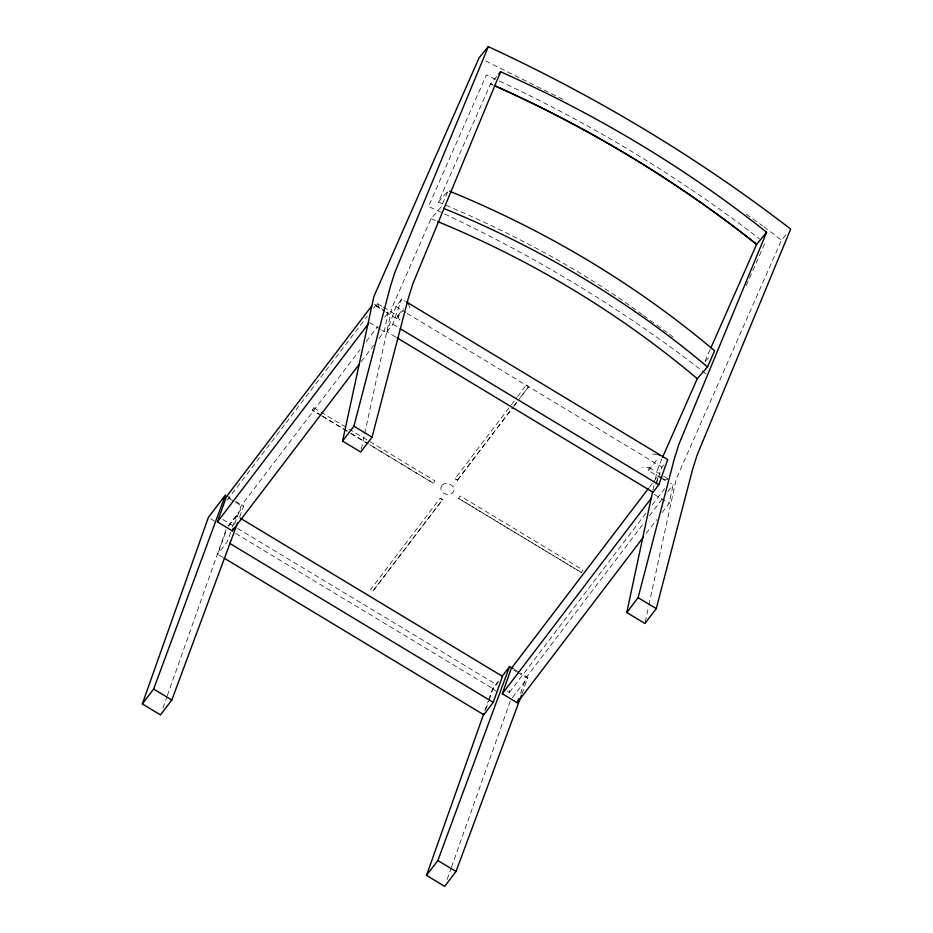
<?xml version="1.0" encoding="UTF-8"?>
<svg xmlns="http://www.w3.org/2000/svg" width="933" height="933" viewBox="0 0 933 933"><rect width="100%" height="100%" fill="white"/><g stroke="black" fill="none" stroke-linecap="round" stroke-linejoin="round"><path stroke-width="0.7" stroke-dasharray="4.67 3.5" d="M378.915 338.399L384.209 331.437L388.21 312.73L385.737 311.237M361.339 449.193L364.383 434.965M364.686 433.542L392.07 307.435L431.046 218.649L440.982 207.208L447.747 191.906M652.913 490.175L654.126 484.484M655.351 478.792L658.103 467.934L661.975 458.581M656.797 482.314L658.22 475.632L665.684 480.133M662.08 512.614L669.148 503.342L673.148 484.635L670.652 483.131M645.239 622.078L648.587 606.427M648.89 605.004L676.262 478.897L781.481 240.189L786.076 234.638M162.925 708.03L166.809 697.056M167.287 695.691L226.054 529.746M222.742 557.269L217.774 554.272L226.509 529.617M230.614 532.288L227.22 541.875L217.774 554.272M232.55 526.807L236.434 515.844L238.918 517.349M234.649 524.229L241.215 505.698L360.045 349.7M239.664 517.01L243.548 506.048L233.856 500.205M320.905 415.395L312.217 409.995L320.952 415.267M313.92 407.838L434.965 480.868L433.215 483.154L368.325 444.003M382.122 306.397L377.259 303.458L376.022 306.129L384.536 311.26M395.709 337.023L386.997 331.763L395.907 306.63L401.668 299.061L405.4 301.312M386.997 331.763L392.758 324.206L401.668 299.061M385.749 311.995L396.688 318.596L397.621 315.995L403.371 308.438M372.967 591.067L442.545 499.656L440.131 498.199L370.553 589.609L372.967 591.067L442.545 499.656M433.215 483.154L369.62 444.621M440.131 498.199L442.499 499.785M455.094 478.629L457.508 480.087L455.094 478.629L510.573 405.738M458.476 498.385L581.224 572.442L458.476 498.385L460.261 495.971L583.02 570.028L581.224 572.442M526.364 385.084L528.778 386.542L519.098 399.242M528.778 386.542L519.145 399.114M484.81 710.818L488.204 701.208M488.694 699.843L492.577 688.869L499.377 679.947M485.743 709.29L488.659 701.068M489.149 699.703L493.021 688.741L498.175 681.988M506.911 690.886L509.395 692.391L510.153 687.085M447.117 879.492L451.012 868.518M451.49 867.154L510.258 701.208M520.509 693.487L526.142 677.603L644.097 522.76M521.92 693.954L527.751 677.51L520.474 673.125M661.789 478.536L648.563 470.559L649.158 467.503L642.627 467.083M655.852 484.332L661.94 467.13L663.585 464.961M642.301 314.631C579.591 268.412 510.106 232.084 438.37 202.064L490.606 83.83L496.951 76.156M704.986 361.234L710.27 349.28M746.202 285.58L764.92 243.081M227.046 500.298L285.241 423.909M286.128 422.754L367.252 316.264M373.422 308.158L376.944 303.528M312.17 410.123L313.966 407.709M366.202 341.618L377.655 326.597M384.688 317.348L388.21 312.73M228.247 526.142L243.548 506.048M228.713 525.99L236.434 515.844M361.246 361.584L373.62 345.35M396.688 318.596L403.278 309.966M511.401 404.712L516.73 397.656M517.558 396.63L526.41 384.956M457.555 479.959L512.987 407.196M513.861 406.042L518.258 400.269M457.508 480.087L512.94 407.324M513.815 406.17L518.212 400.397M648.563 470.559L658.43 457.602M649.415 487.178L652.937 482.559M653.823 481.405L658.22 475.632M509.395 692.391L646.079 512.975M652.249 504.881L664.599 488.67M649.38 515.832L662.582 498.502M667.865 491.563L673.148 484.635M512.439 697.604L527.751 677.51M646.184 533.489L656.785 519.576M438.37 202.064L448.318 190.635M705.325 361.503L709.978 356.149M397.621 315.995L400.105 320.777M652.494 454.138L657.695 454.243M663.071 479.422L668.273 479.527M431.046 218.649L436.212 220.923M493.265 85.031L490.606 83.83L493.149 85.031M485.58 60.937L562.949 99.388M395.907 306.63L405.855 312.625M407.091 313.371L661.94 467.13M383.335 307.132L397.924 315.937M649.158 467.503L662.383 475.48M663.585 476.203L669.591 479.83M374.611 304.52L384.501 310.491M662.99 479.259L665.392 480.705M392.758 324.206L398.974 327.961M369.375 322.491L380.501 329.197M381.737 329.944L384.209 331.437M654.22 494.338L669.148 503.342M322.2 416.013L349.653 432.574M350.901 433.332L368.372 443.875M322.153 416.141L349.607 432.714M350.855 433.46L367.077 443.245M226.591 495.82L232.644 499.47M514.421 669.474L519.273 672.401M228.842 498.234L241.215 505.698M513.71 670.092L516.194 671.597M517.43 672.343L526.142 677.603M222.66 519.401L232.632 525.419M237.612 528.428L496.927 684.869M235.687 533.489L493.021 688.741M210.8 518.865L214.427 521.057M492.577 688.869L496.204 691.061M746.237 214.205L762.716 225.926M643.467 315.471L668.11 333.174M763.894 226.754L781.481 240.189M669.288 334.014L673.533 337.466M377.259 303.458L379.439 308.298M408.339 303.796L409.984 307.82M705.919 373.713A928.102 599.336 23.8 0 0 428.445 206.508L486.338 75.013A928.102 599.336 23.8 0 1 498.199 80.483M499.505 81.089A928.102 599.336 23.8 0 1 759.415 238.813M441.741 485.592L440.889 487.539C440.283 493.615 449.228 496.974 453.065 492.414L453.928 490.466C454.523 484.39 445.589 481.031 441.741 485.592"/><path stroke-width="1.4" d="M626.766 612.538L638.102 597.656L674.221 459.234L678.862 444.341L766.611 232.27C685.3 167.578 595.464 114.013 500.578 71.771L412.829 283.83L408.176 298.735L372.069 437.157L360.733 452.039L342.563 441.076L373.9 296.472L479.107 57.776L488.309 46.65C595.359 96.216 697.184 157.059 790.671 229.075L697.033 455.292L692.379 470.197L656.272 608.619L644.936 623.501L626.766 612.538L652.61 491.598M342.563 441.076L353.899 426.194L390.017 287.772L394.659 272.879L488.309 46.65M142.329 703.925L208.374 517.407L225.378 495.085L153.653 689.044L142.329 703.925L160.488 714.888L171.824 700.007L237.728 522.492M359.485 363.905L232.305 530.854L217.459 521.897L226.369 496.741L371.614 306.082M232.305 530.854L233.238 528.206M521.442 695.318L456.027 871.469L444.691 886.35L426.521 875.387L483.83 713.558M223.99 558.016L483.807 714.771L493.254 702.374L502.467 676.343L240.166 518.095M513.208 668.739L509.581 666.547L437.857 860.506L426.521 875.387M643.537 536.965L517.232 702.759L502.304 693.755L511.214 668.599L648.54 488.332M517.232 702.759L518.643 698.782M396.945 337.769L653.03 492.274L658.803 484.705L667.701 459.561L406.636 302.059M662.57 457.24L697.278 378.693L707.506 366.937L714.631 350.808C635.49 283.912 545.455 230.416 449.601 191.207M710.853 347.951L756.64 244.329L766.611 232.27M217.459 521.897L368.488 323.646M501.931 676.6L509.581 666.547M502.304 693.755L651.572 497.814M498.77 73.964L500.578 71.771M407.488 303.05L408.339 303.796M657.695 454.243L659.351 455.001M443.572 208.351C539.017 247.28 628.632 300.508 707.506 366.937M437.495 221.494C531.507 260.155 619.559 313.15 697.278 378.693M494.595 85.638C588.105 127.331 676.518 180.559 756.64 244.329C676.402 180.582 587.988 127.401 494.42 85.638M400.222 328.708L658.803 484.705M353.899 426.194L372.069 437.157M638.102 597.656L656.272 608.619M229.705 543.368L493.254 702.374M153.653 689.044L171.824 700.007M437.857 860.506L456.027 871.469"/></g></svg>
